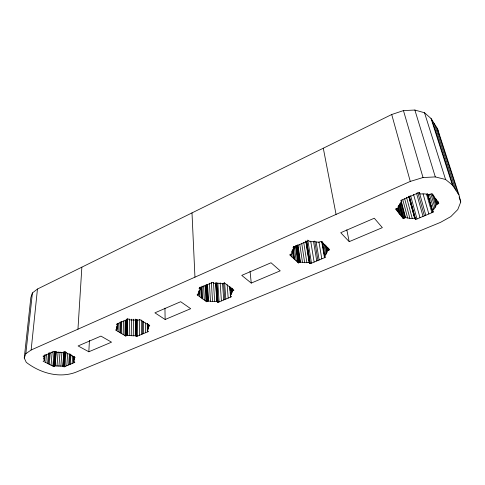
<?xml version="1.0" encoding="UTF-8"?>
<svg xmlns="http://www.w3.org/2000/svg" width="485" height="485" viewBox="0 0 485 485"><rect width="100%" height="100%" fill="white"/><g stroke="black" fill="none" stroke-linecap="round" stroke-linejoin="round"><path stroke-width="0.73" d="M145.573 332.722L145.585 322.895M142.566 333.983L142.62 321.143M143.505 333.589L143.542 321.5M198.765 291.018L198.917 294.031L197.116 294.813L206.695 301.749L208.483 300.991L212.551 301.512L216.813 301.434L218.05 302.343L231.587 296.668L230.363 295.735L232.03 292.225L231.794 288.017M141.632 334.377L141.699 320.027M139.577 335.238L139.68 319.391M136.394 336.366L136.552 319.779M147.282 323.828L147.282 330.649L148.592 331.461L136.6 336.487L136.752 319.9M137.528 336.099L137.667 319.506M136.6 336.487L135.279 335.693L135.454 319.088M135.485 335.82L135.648 319.973M135.939 336.093L136.103 319.5M117.225 325.532L117.121 329.291L115.527 329.982L125.7 336.014L127.288 335.347L133.26 335.802L133.466 319.197M117.121 329.291L116.885 327.193L117.716 325.126L117.758 323.616M131.241 335.784L131.477 319.172M129.24 335.626L129.507 319.009M127.04 335.45L127.337 318.827M127.288 335.347L127.585 318.718M125.7 336.014L126.009 320.155M125.948 335.911L126.252 320.045M126.494 335.681L126.803 319.057M124.918 335.547L125.221 320.433M123.184 334.523L123.481 320.9M119.856 332.546L120.116 322.052M120.65 333.019L120.923 321.779M121.444 333.492L121.723 321.513M118.097 331.504L118.316 323.246M116.333 330.461L116.376 328.957M116.867 328.248L116.933 325.987M117.503 324.998L117.54 323.483M88.834 351.77L111.538 342.167L100.947 336.099L78.103 345.95L88.834 351.77L89.422 340.452M77.958 329.182L81.862 267.162M45.069 354.577L44.523 360.585L43.104 361.198L53.683 366.484L55.096 365.884L62.771 366.163L64.147 366.854L74.848 362.374L73.477 361.658L74.053 358.536M73.908 360.779L74.187 358.373M74.005 362.725L74.108 361.216M72.156 363.501L72.659 355.948M74.09 359.87L73.781 356.524M73.477 361.658L73.823 356.433M73.696 361.774L74.005 356.426M70.313 364.271L70.98 354.468M68.64 364.975L69.422 353.662M69.476 364.623L70.198 354.062M66.809 365.745L67.664 353.686M64.147 366.854L65.251 351.807M64.978 366.508L66.015 352.207M62.771 366.163L63.838 351.843M62.989 366.272L64.05 351.958M63.462 366.508L64.517 352.201M63.935 366.751L65.038 351.692M60.861 366.266L61.892 352.704M58.934 366.254L60.043 351.934M57 366.126L58.139 351.801M54.878 365.981L56.042 351.643M55.096 365.884L56.26 351.546M147.282 330.649L148.234 328.618L148.131 324.271M52.865 366.078L54.059 351.74M53.683 366.484L54.926 351.401M53.902 366.387L55.078 352.061M54.393 366.181L55.563 351.849M51.064 365.175L52.204 351.746M49.258 364.271L50.222 353.062M47.603 363.447L48.524 352.971M48.427 363.859L49.409 352.643M45.778 362.531L46.518 354.292M44.523 360.585L43.996 358.742L44.202 356.481M44.262 356.802L44.402 355.293M44.129 359.67L44.541 355.153M43.996 358.742L44.626 355.408M44.371 359.931L44.644 356.93M24.25 358.003L25.832 353.698L31.137 350L37.46 289.03L391.71 114.515L403.453 110.592L414.869 110.046L424.514 112.75L431.038 118.492L437.5 128.719L458.949 194.825L460.75 202.002L457.773 209.569L450.795 216.625L440.489 222.373L75.424 372.401C58.655 378.494 39.982 372.85 26.275 362.356L24.25 358.003L30.846 297.554L32.398 292.952L37.46 289.03M25.832 353.698L32.398 292.952M293.849 246.283L294.177 248.526L292.382 251.242L291.77 254.007L289.715 254.892L298.445 262.931L300.482 262.07L304.665 262.688L309.169 262.621L310.291 263.676L325.696 257.22L324.592 256.141L322.149 242.076M324.592 256.141C327.387 253.606 327.842 249.696 326.514 246.265M408.728 196.461L414.663 218.292L415.621 219.523L433.305 212.115L432.371 210.848L434.984 207.768L436.415 204.561L433.826 195.873M200.196 287.005L200.311 289.272L199.05 291.637L198.917 294.031M401.422 200.347L401.804 201.802L399.331 204.961L398.088 208.174L395.73 209.193L403.259 218.589L405.593 217.601L409.886 218.347L414.663 218.292M31.137 350L410.286 181.414L423.023 177.534L435.3 176.922L445.57 179.474L452.372 184.991L458.949 194.825M73.684 358.021L75.139 357.403L64.669 351.904L63.202 352.534L55.29 352.225L53.847 351.479L43.038 356.184L44.487 356.918M148.137 326.526L149.774 325.829L139.765 319.536L138.11 320.245L129.865 319.858L128.483 318.997L116.327 324.289L117.716 325.126M232.036 291.03L233.891 290.242L224.543 282.985L222.67 283.792L218.474 283.228L214.067 283.301L212.769 282.312L198.995 288.308L200.311 289.272M327.302 250.727L329.418 249.83L321.015 241.397L318.881 242.318L314.565 241.645L309.885 241.706L308.715 240.56L292.982 247.405L294.177 248.526M436.415 204.561L438.846 203.536L431.783 193.648L429.316 194.715L424.884 193.897L419.919 193.945L418.925 192.593L400.78 200.487L401.804 201.802M165.13 319.5L190.69 308.69L180.669 301.719L154.909 312.831L165.13 319.5L164.942 308.169M251.242 283.082L280.227 270.824L271.024 262.761L241.754 275.383L251.242 283.082L250.054 271.127M349.182 241.663L382.338 227.641L374.293 218.226L340.737 232.697L349.182 241.663L346.817 229.854M133.26 335.802L135.279 335.693M436.506 127.143L457.937 193.309M459.125 196.995L460.75 202.002M434.293 123.645L455.688 189.95M432.062 120.11L453.414 186.549M431.038 118.492L452.372 184.991M424.514 112.75L445.57 179.474M414.869 110.046L435.3 176.922M437.87 201.323L438.307 202.772M437.597 200.796L438.47 203.694M436.112 198.977L437.634 204.052M434.851 197.886L436.797 204.403M433.141 194.715L433.572 196.152M432.202 193.873L435.857 206.173M430.922 194.036L434.984 207.768M429.358 194.17L433.814 209.338M429.364 198.935L429.995 201.099M432.735 210.472L433.16 211.915M403.453 110.592L423.023 177.534M427.776 194.17L429.886 201.384M430.31 202.827L432.838 211.484M427.673 194.449L432.305 210.326M427.315 193.527L432.371 210.848M426.454 193.951L431.905 212.697M423.047 193.806L428.843 213.982M419.507 192.496L419.919 193.945M419.386 192.684L425.794 215.261M417.834 192.539L424.411 215.837M416.494 193.121L423.035 216.419M391.71 114.515L410.286 181.414M413.547 194.406L420.004 217.686M410.613 195.679L416.991 218.953M409.285 196.255L415.621 219.523M409.14 196.061L415.475 219.335M409.007 196.358L415.142 218.911M408.879 196.655L414.814 218.486M406.545 197.31L412.232 218.42M404.642 198.686L409.886 218.347M402.847 199.862L407.667 218.074M401.265 200.141L401.647 201.602M401.38 201.572L405.593 217.601M401.022 201.724L405.23 217.759M400.428 202.797L404.423 218.098M399.828 203.864L403.623 218.438M399.47 204.021L403.259 218.589M399.276 204.749L402.683 217.868M437.5 128.719L438.907 134.145M398.567 205.325L401.398 216.274M398.039 206.628L400.113 214.667M398.021 208.083L399.525 213.933M397.621 208.077L398.937 213.2M396.888 208.647L397.633 211.575M395.954 208.471L396.324 209.938M323.301 148.216L336.063 214.418M328.824 248.484L329.091 249.969M327.83 247.302L328.363 250.278M326.975 246.871L327.636 250.581M325.878 245.428L327.06 252.109M324.95 244.585L326.514 253.485M323.616 242.979L325.69 254.831M322.192 241.506L324.768 256.31M321.664 241.463L324.483 257.729M318.918 241.851L321.816 258.851M316.153 242.033L319.16 259.96M314.723 241.045L317.954 260.463M313.546 241.554L316.753 260.972M310.721 241.184L314.116 262.076M307.793 240.057L311.485 263.179M306.744 241.312L310.291 263.676M306.575 241.142L310.115 263.513M306.314 241.518L309.733 263.149M305.932 241.148L309.345 262.785M305.756 240.978L309.169 262.621M303.762 242.591L306.89 262.743M301.694 243.276L304.665 262.688M299.809 244.537L302.519 262.47M297.917 244.883L300.482 262.07M297.602 245.016L300.16 262.209M296.917 245.319L299.463 262.5M296.232 245.616L298.766 262.797M295.917 245.749L298.445 262.931M295.365 245.871L297.778 262.312M294.225 246.726L296.293 260.948M293.777 246.859L293.989 248.35M293.364 246.471L293.583 247.968M293.286 249.084L294.795 259.572M292.716 249.199L294.116 258.948M292.267 250.157L293.431 258.317M291.715 251.139L291.928 252.63M291.503 253.958L291.928 256.929M290.2 254.043L290.406 255.528M232.842 289.133L232.964 290.636M232.145 288.648L232.327 290.903M231.733 288.472L232.03 292.225M231.327 288.169L231.745 293.425M230.593 287.096L231.187 294.595M229.848 286.89L230.145 290.636M230.32 292.885L230.557 295.88M229.702 286.641L230.52 297.117M227.156 284.64L228.18 298.099M224.628 282.634L225.846 299.075M223.585 283.082L224.785 299.518M222.53 283.337L223.731 299.966M220.148 282.81L221.409 300.936M217.826 283.034L219.099 301.906M216.746 282.725L218.05 302.343M216.607 283.331L217.856 302.203M216.189 283.016L217.432 301.888M215.764 282.694L217.007 301.573M215.625 283.301L216.813 301.434M213.473 282.658L214.673 301.549M211.393 282.616L212.551 301.512M209.399 283.179L210.478 301.324M207.519 284.349L208.483 300.991M207.247 284.471L208.204 301.112M206.64 284.731L207.586 301.373M206.04 284.998L206.974 301.634M205.761 285.113L206.695 301.749M205.076 285.325L205.955 301.215M203.561 285.81L204.324 300.033M202.021 286.108L202.688 298.851M201.36 287.053L201.942 298.305M200.657 287.259L201.19 297.766M200.026 287.611L200.105 289.127M199.577 287.278L199.65 288.793M199.238 290.551L199.535 296.565M197.801 293.855L197.874 295.359M191.999 212.903L194.952 277.159M148.95 324.671L148.956 326.175M148.392 324.914L148.392 326.417M148.234 326.369L148.234 328.618M147.883 324.404L147.889 329.648M147.646 323.531L147.646 331.855M147.482 323.956L147.488 330.776"/></g></svg>
